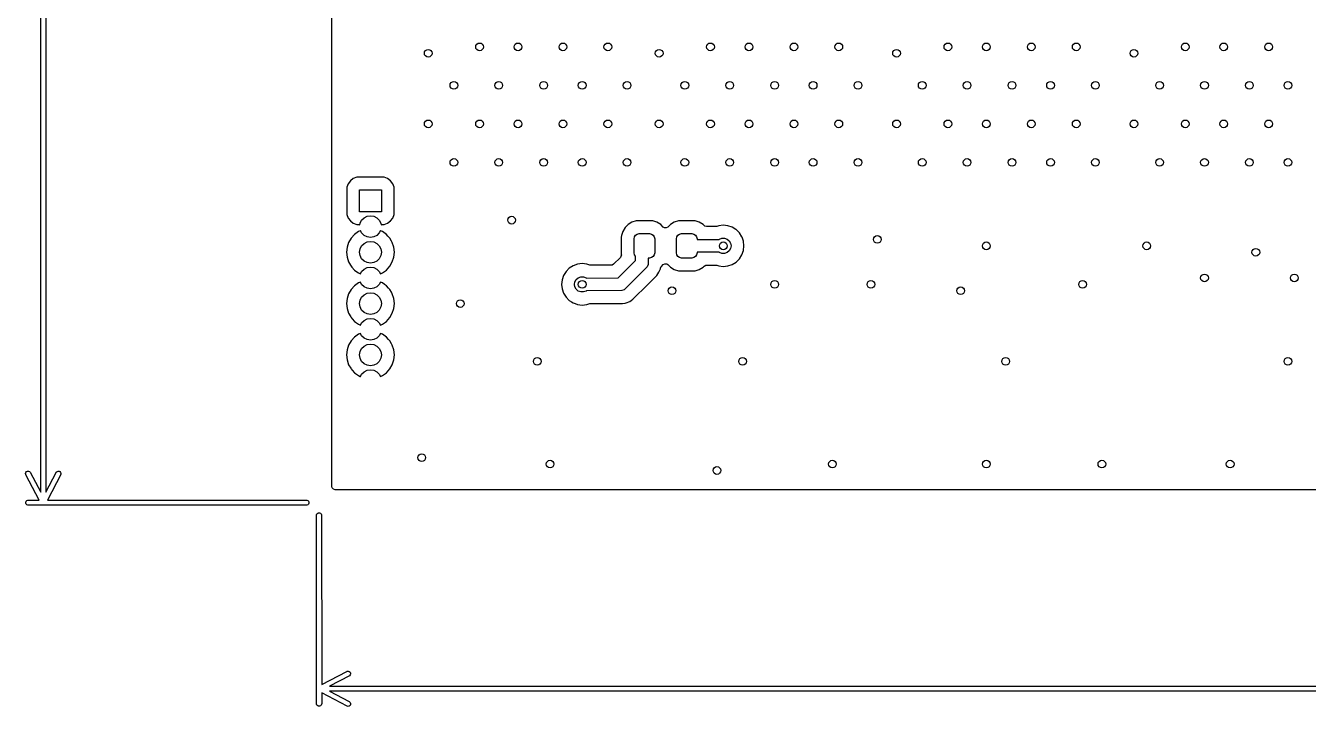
# Model space of a CAD drawing. Extents: x 180 to 322, y -217 to -139.
# Drawn here: x 182.56 to 232.55, y -217.19 to -190.67 of the extents above; entities that cross this region are included whole.
import ezdxf

# ---------------------------------------------------------------- set-up
doc = ezdxf.new("R2010")
doc.units = 0
doc.layers.add('BLACK', color=7, linetype='CONTINUOUS')

msp = doc.modelspace()

# ---------------------------------------------------------------- linework, layer by layer
at = {"layer": 'BLACK', "linetype": 'CONTINUOUS'}
for p, q in [((183.151909, -208.846302), (183.150011, -139.655857)), ((183.34809, -139.653696), (183.349988, -208.844142)), ((194.5005, -203.5), (194.5005, -189)), ((195.131202, -196.832671), (195.080908, -196.967517)), ((195.131206, -196.832664), (195.131202, -196.832671)), ((195.217452, -196.717455), (195.131206, -196.832664)), ((195.217455, -196.717452), (195.217452, -196.717455)), ((195.332664, -196.631206), (195.217455, -196.717452)), ((195.332671, -196.631202), (195.332664, -196.631206)), ((195.467516, -196.580908), (195.332671, -196.631202)), ((195.527123, -196.574501), (195.467516, -196.580908)), ((195.527129, -196.5745), (195.527123, -196.574501)), ((196.472864, -196.5745), (195.527129, -196.5745)), ((196.472873, -196.5745), (196.472864, -196.5745)), ((196.472881, -196.5745), (196.472873, -196.5745)), ((196.472883, -196.574501), (196.472881, -196.5745)), ((196.532483, -196.580908), (196.472883, -196.574501)), ((196.667328, -196.631202), (196.532482, -196.580908)), ((196.532482, -196.580908), (196.532483, -196.580908)), ((196.667335, -196.631206), (196.667328, -196.631202)), ((196.782544, -196.717452), (196.667335, -196.631206)), ((196.782547, -196.717455), (196.782544, -196.717452)), ((196.868793, -196.832664), (196.782547, -196.717455)), ((196.868795, -196.832668), (196.868793, -196.832664)), ((196.868796, -196.832669), (196.868795, -196.832668)), ((196.919091, -196.967517), (196.868796, -196.832669)), ((195.074501, -197.027123), (195.0745, -197.027135)), ((195.0745, -197.027135), (195.0745, -197.97287)), ((195.080908, -196.967517), (195.074501, -197.027116)), ((195.074501, -197.027116), (195.074501, -197.027123)), ((195.575, -197.925), (195.575, -197.075)), ((195.575, -197.075), (196.425, -197.075)), ((196.425, -197.075), (196.425, -197.925)), ((196.925499, -197.027128), (196.919091, -196.967517)), ((196.9255, -197.972873), (196.925499, -197.027128)), ((196.425, -197.925), (195.575, -197.925)), ((195.0745, -197.97287), (195.074501, -197.972876)), ((195.074501, -197.972876), (195.080908, -198.032483)), ((195.080908, -198.032483), (195.131202, -198.167328)), ((195.131202, -198.167328), (195.131206, -198.167335)), ((195.131206, -198.167335), (195.217452, -198.282544)), ((195.217452, -198.282544), (195.217455, -198.282547)), ((195.217455, -198.282547), (195.332664, -198.368793)), ((195.332664, -198.368793), (195.332671, -198.368797)), ((195.332671, -198.368797), (195.467517, -198.419091)), ((195.467517, -198.419091), (195.467516, -198.419091)), ((195.467516, -198.419091), (195.4716, -198.41953)), ((195.4716, -198.41953), (195.527127, -198.4255)), ((195.527127, -198.4255), (195.554561, -198.425499)), ((195.554561, -198.425499), (195.585367, -198.434543)), ((195.585367, -198.434543), (195.595801, -198.368668)), ((195.595801, -198.368668), (195.656168, -198.250191)), ((195.656168, -198.250191), (195.750191, -198.156168)), ((195.750191, -198.156168), (195.868668, -198.095801)), ((195.868668, -198.095801), (196, -198.075)), ((196, -198.075), (196.131332, -198.095801)), ((196.131332, -198.095801), (196.249809, -198.156168)), ((196.249809, -198.156168), (196.343832, -198.250191)), ((196.343832, -198.250191), (196.404199, -198.368668)), ((196.404199, -198.368668), (196.414297, -198.432427)), ((196.414297, -198.432427), (196.445433, -198.425499)), ((196.445433, -198.425499), (196.472872, -198.425499)), ((196.472872, -198.425499), (196.532483, -198.419091)), ((196.532483, -198.419091), (196.667331, -198.368796)), ((196.667331, -198.368796), (196.782546, -198.282546)), ((196.782546, -198.282546), (196.868796, -198.167331)), ((196.868796, -198.167331), (196.919091, -198.032483)), ((196.919091, -198.032483), (196.9255, -197.972873)), ((206.039811, -198.41953), (205.91953, -198.539811)), ((206.185393, -198.331522), (206.039811, -198.41953)), ((206.347807, -198.280913), (206.185393, -198.331522)), ((206.399145, -198.276248), (206.347807, -198.280913)), ((206.418384, -198.2745), (206.399145, -198.276248)), ((206.931616, -198.2745), (206.418384, -198.2745)), ((206.952778, -198.276423), (206.931616, -198.2745)), ((207.002192, -198.280913), (206.952778, -198.276423)), ((207.002194, -198.280913), (207.002192, -198.280913)), ((207.002196, -198.280914), (207.002194, -198.280913)), ((207.164606, -198.331522), (207.002196, -198.280914)), ((207.310188, -198.41953), (207.164606, -198.331522)), ((207.412319, -198.521661), (207.310188, -198.41953)), ((207.68981, -198.419531), (207.587681, -198.521661)), ((207.689811, -198.41953), (207.68981, -198.419531)), ((207.835393, -198.331522), (207.689811, -198.41953)), ((207.997807, -198.280913), (207.835393, -198.331522)), ((208.049145, -198.276248), (207.997807, -198.280913)), ((208.068384, -198.2745), (208.049145, -198.276248)), ((208.581616, -198.2745), (208.068384, -198.2745)), ((208.602778, -198.276423), (208.581616, -198.2745)), ((208.652192, -198.280913), (208.602778, -198.276423)), ((208.652194, -198.280913), (208.652192, -198.280913)), ((208.652196, -198.280914), (208.652194, -198.280913)), ((208.814606, -198.331522), (208.652196, -198.280914)), ((208.960188, -198.41953), (208.814606, -198.331522)), ((208.960188, -198.419531), (208.960188, -198.41953)), ((209.003837, -198.46318), (208.960188, -198.419531)), ((195.377302, -198.808435), (195.247129, -198.953009)), ((195.377305, -198.808433), (195.377302, -198.808435)), ((195.534704, -198.694075), (195.377305, -198.808433)), ((195.534705, -198.694075), (195.534704, -198.694075)), ((195.604998, -198.662778), (195.534705, -198.694075)), ((195.609952, -198.659105), (195.604998, -198.662778)), ((195.656168, -198.749809), (195.609952, -198.659105)), ((195.750191, -198.843832), (195.656168, -198.749809)), ((195.868668, -198.904199), (195.750191, -198.843832)), ((196, -198.925), (195.868668, -198.904199)), ((196.131332, -198.904199), (196, -198.925)), ((196.249809, -198.843832), (196.131332, -198.904199)), ((196.343832, -198.749809), (196.249809, -198.843832)), ((196.390238, -198.658731), (196.343832, -198.749809)), ((196.395, -198.662779), (196.390238, -198.658731)), ((196.465295, -198.694075), (196.395, -198.662779)), ((196.465299, -198.694078), (196.465295, -198.694075)), ((196.622692, -198.808431), (196.465299, -198.694078)), ((196.622693, -198.808432), (196.622692, -198.808431)), ((196.622694, -198.808433), (196.622693, -198.808432)), ((196.622697, -198.808435), (196.622694, -198.808433)), ((196.678295, -198.870184), (196.622697, -198.808435)), ((196.75287, -198.953008), (196.678295, -198.870184)), ((205.780913, -198.847807), (205.7745, -198.918386)), ((205.7745, -198.918386), (205.7745, -199.581614)), ((205.831522, -198.685393), (205.780913, -198.847807)), ((205.91953, -198.539811), (205.831522, -198.685393)), ((206.275, -198.975), (206.290224, -198.898463)), ((206.290224, -198.898463), (206.333579, -198.833579)), ((206.333579, -198.833579), (206.398463, -198.790224)), ((206.398463, -198.790224), (206.475, -198.775)), ((206.475, -198.775), (206.875, -198.775)), ((206.875, -198.775), (206.951537, -198.790224)), ((206.951537, -198.790224), (207.016421, -198.833579)), ((207.016421, -198.833579), (207.059776, -198.898463)), ((207.059776, -198.898463), (207.075, -198.975)), ((207.456666, -198.550162), (207.412319, -198.521661)), ((207.526358, -198.555146), (207.456666, -198.550162)), ((207.587681, -198.521661), (207.526358, -198.555146)), ((207.925, -198.975), (207.940224, -198.898463)), ((207.940224, -198.898463), (207.983579, -198.833579)), ((207.983579, -198.833579), (208.048463, -198.790224)), ((208.048463, -198.790224), (208.125, -198.775)), ((208.125, -198.775), (208.525, -198.775)), ((208.525, -198.775), (208.601537, -198.790224)), ((208.601537, -198.790224), (208.666421, -198.833579)), ((208.666421, -198.833579), (208.709776, -198.898463)), ((208.709776, -198.898463), (208.725, -198.975)), ((209.02448, -198.479815), (209.003837, -198.46318)), ((209.091519, -198.4995), (209.02448, -198.479815)), ((209.450028, -198.4995), (209.091519, -198.4995)), ((209.490983, -198.492542), (209.450028, -198.4995)), ((209.570745, -198.464631), (209.490983, -198.492542)), ((209.57075, -198.46463), (209.570745, -198.464631)), ((209.749996, -198.444435), (209.57075, -198.46463)), ((209.750004, -198.444435), (209.749996, -198.444435)), ((209.929249, -198.46463), (209.750004, -198.444435)), ((209.929254, -198.464631), (209.929249, -198.46463)), ((210.099523, -198.524211), (209.929254, -198.464631)), ((210.243931, -198.614949), (210.099523, -198.524211)), ((210.252262, -198.620184), (210.243931, -198.614949)), ((210.379816, -198.747738), (210.252262, -198.620184)), ((210.475789, -198.900478), (210.379816, -198.747738)), ((210.482055, -198.918386), (210.475789, -198.900478)), ((210.535368, -199.070745), (210.482055, -198.918386)), ((195.089738, -199.306516), (195.069402, -199.5)), ((195.149856, -199.121489), (195.089738, -199.306516)), ((195.149857, -199.121488), (195.149856, -199.121489)), ((195.247129, -198.953009), (195.149857, -199.121488)), ((195.575, -199.5), (195.595801, -199.368668)), ((195.595801, -199.368668), (195.656168, -199.250191)), ((195.656168, -199.250191), (195.750191, -199.156168)), ((195.750191, -199.156168), (195.868668, -199.095801)), ((195.868668, -199.095801), (196, -199.075)), ((196, -199.075), (196.131332, -199.095801)), ((196.131332, -199.095801), (196.249809, -199.156168)), ((196.249809, -199.156168), (196.343832, -199.250191)), ((196.343832, -199.250191), (196.404199, -199.368668)), ((196.404199, -199.368668), (196.425, -199.5)), ((196.816202, -199.062703), (196.75287, -198.953008)), ((196.850142, -199.121488), (196.816202, -199.062703)), ((196.850143, -199.121489), (196.850142, -199.121488)), ((196.850143, -199.121491), (196.850143, -199.121489)), ((196.850144, -199.121492), (196.850143, -199.121491)), ((196.910262, -199.306518), (196.850144, -199.121492)), ((196.930598, -199.5), (196.910262, -199.306518)), ((206.275, -199.525), (206.275, -198.975)), ((207.075, -198.975), (207.075, -199.525)), ((207.925, -199.525), (207.925, -198.975)), ((208.725, -198.975), (208.725, -199.003341)), ((208.725, -199.003341), (209.58768, -199.000529)), ((209.58768, -199.000529), (209.6, -198.990192)), ((209.6, -198.990192), (209.697906, -198.954558)), ((209.697906, -198.954558), (209.802094, -198.954558)), ((209.802094, -198.954558), (209.9, -198.990192)), ((209.9, -198.990192), (209.979813, -199.057164)), ((209.979813, -199.057164), (210.031908, -199.147394)), ((210.031908, -199.352606), (209.979813, -199.442836)), ((210.031908, -199.147394), (210.05, -199.25)), ((210.05, -199.25), (210.031908, -199.352606)), ((210.475789, -199.599522), (210.535368, -199.429255)), ((210.535369, -199.07075), (210.535368, -199.070745)), ((210.535368, -199.429255), (210.535369, -199.429249)), ((210.555565, -199.249996), (210.535369, -199.07075)), ((210.535369, -199.429249), (210.555565, -199.250003)), ((210.555565, -199.250003), (210.555565, -199.249996)), ((195.069402, -199.5), (195.089738, -199.693483)), ((195.089738, -199.693483), (195.149856, -199.87851)), ((195.149856, -199.87851), (195.149857, -199.878511)), ((195.149857, -199.878511), (195.221305, -200.002262)), ((195.595801, -199.631332), (195.575, -199.5)), ((195.656168, -199.749809), (195.595801, -199.631332)), ((195.750191, -199.843832), (195.656168, -199.749809)), ((195.868668, -199.904199), (195.750191, -199.843832)), ((196, -199.925), (195.868668, -199.904199)), ((196.131332, -199.904199), (196, -199.925)), ((196.249809, -199.843832), (196.131332, -199.904199)), ((196.343832, -199.749809), (196.249809, -199.843832)), ((196.404199, -199.631332), (196.343832, -199.749809)), ((196.425, -199.5), (196.404199, -199.631332)), ((196.75287, -200.046992), (196.850144, -199.878508)), ((196.850144, -199.878508), (196.910262, -199.693482)), ((196.910262, -199.693482), (196.930598, -199.5)), ((205.740308, -199.698323), (205.475451, -199.963181)), ((205.652064, -200.500303), (206.328771, -199.818225)), ((205.762581, -199.667967), (205.740308, -199.698323)), ((205.776118, -199.599421), (205.762581, -199.667967)), ((205.7745, -199.581614), (205.776118, -199.599421)), ((206.290224, -199.601537), (206.275, -199.525)), ((206.327705, -199.657631), (206.290224, -199.601537)), ((206.328771, -199.818225), (206.327705, -199.657631)), ((206.825, -199.925), (206.820196, -199.973773)), ((206.875, -199.725), (206.823673, -199.725)), ((206.823673, -199.725), (206.825, -199.925)), ((206.951537, -199.709776), (206.875, -199.725)), ((207.016421, -199.666421), (206.951537, -199.709776)), ((207.059776, -199.601537), (207.016421, -199.666421)), ((207.075, -199.525), (207.059776, -199.601537)), ((207.940224, -199.601537), (207.925, -199.525)), ((207.983579, -199.666421), (207.940224, -199.601537)), ((208.048463, -199.709776), (207.983579, -199.666421)), ((208.125, -199.725), (208.048463, -199.709776)), ((208.525, -199.725), (208.125, -199.725)), ((208.601537, -199.709776), (208.525, -199.725)), ((208.666421, -199.666421), (208.601537, -199.709776)), ((208.709776, -199.601537), (208.666421, -199.666421)), ((208.725, -199.525), (208.709776, -199.601537)), ((209.583422, -199.495897), (208.725, -199.498696)), ((208.725, -199.498696), (208.725, -199.525)), ((209.6, -199.509808), (209.583422, -199.495897)), ((209.697906, -199.545442), (209.6, -199.509808)), ((209.802094, -199.545442), (209.697906, -199.545442)), ((209.9, -199.509808), (209.802094, -199.545442)), ((209.979813, -199.442836), (209.9, -199.509808)), ((210.099522, -199.975789), (210.252262, -199.879816)), ((210.252262, -199.879816), (210.379816, -199.752262)), ((210.379816, -199.752262), (210.475789, -199.599522)), ((195.221305, -200.002262), (195.24713, -200.046992)), ((195.24713, -200.046992), (195.277272, -200.080468)), ((195.277272, -200.080468), (195.377302, -200.191564)), ((195.377302, -200.191564), (195.377305, -200.191566)), ((195.377305, -200.191566), (195.377308, -200.191569)), ((195.377308, -200.191569), (195.467996, -200.257458)), ((195.467996, -200.257458), (195.534702, -200.305923)), ((195.534702, -200.305923), (195.610562, -200.339697)), ((195.610562, -200.339697), (195.656168, -200.250191)), ((195.656168, -200.250191), (195.750191, -200.156168)), ((195.750191, -200.156168), (195.868668, -200.095801)), ((195.868668, -200.095801), (196, -200.075)), ((196, -200.075), (196.131332, -200.095801)), ((196.131332, -200.095801), (196.249809, -200.156168)), ((196.249809, -200.156168), (196.343832, -200.250191)), ((196.343832, -200.250191), (196.389437, -200.339697)), ((196.389437, -200.339697), (196.465299, -200.305922)), ((196.465299, -200.305922), (196.622692, -200.191569)), ((196.622692, -200.191569), (196.75287, -200.046992)), ((203.524211, -200.400476), (203.464631, -200.570745)), ((203.620184, -200.247737), (203.524211, -200.400476)), ((203.747737, -200.120184), (203.620184, -200.247737)), ((203.900476, -200.024211), (203.747737, -200.120184)), ((204.070745, -199.964631), (203.900476, -200.024211)), ((204.07075, -199.96463), (204.070745, -199.964631)), ((204.249996, -199.944435), (204.07075, -199.96463)), ((204.250004, -199.944435), (204.249996, -199.944435)), ((204.429249, -199.96463), (204.250004, -199.944435)), ((204.429254, -199.964631), (204.429249, -199.96463)), ((204.509017, -199.992542), (204.429254, -199.964631)), ((204.549972, -199.9995), (204.509017, -199.992542)), ((205.38777, -199.9995), (204.549972, -199.9995)), ((205.414128, -199.996666), (205.38777, -199.9995)), ((205.475451, -199.963181), (205.414128, -199.996666)), ((206.782741, -200.064018), (205.926777, -200.926777)), ((206.782867, -200.063893), (206.782741, -200.064018)), ((206.820196, -199.973773), (206.782867, -200.063893)), ((206.811364, -200.750003), (207.157951, -200.403416)), ((207.157951, -200.403416), (207.240084, -200.280495)), ((207.240084, -200.280495), (207.296658, -200.143913)), ((207.296658, -200.143913), (207.301713, -200.118497)), ((207.301713, -200.118497), (207.334096, -200.056589)), ((207.334096, -200.056589), (207.335595, -200.055061)), ((207.335595, -200.055061), (207.412319, -199.978338)), ((207.412319, -199.978338), (207.473643, -199.944854)), ((207.473643, -199.944854), (207.543334, -199.949839)), ((207.543334, -199.949839), (207.587681, -199.978339)), ((207.587681, -199.978339), (207.689811, -200.080469)), ((207.689811, -200.080469), (207.689813, -200.08047)), ((207.689813, -200.08047), (207.689815, -200.080472)), ((207.689815, -200.080472), (207.835394, -200.168478)), ((207.835394, -200.168478), (207.997804, -200.219086)), ((207.997804, -200.219086), (208.068384, -200.2255)), ((208.068384, -200.2255), (208.068387, -200.2255)), ((208.068387, -200.2255), (208.581613, -200.2255)), ((208.581613, -200.2255), (208.581616, -200.2255)), ((208.581616, -200.2255), (208.652196, -200.219086)), ((208.652196, -200.219086), (208.814606, -200.168478)), ((208.814606, -200.168478), (208.960185, -200.080472)), ((208.960185, -200.080472), (209.003837, -200.03682)), ((209.003837, -200.03682), (209.06516, -200.003334)), ((209.06516, -200.003334), (209.091519, -200.0005)), ((209.091519, -200.0005), (209.450028, -200.0005)), ((209.450028, -200.0005), (209.490982, -200.007457)), ((209.490982, -200.007457), (209.53199, -200.021807)), ((209.53199, -200.021807), (209.570745, -200.035368)), ((209.570745, -200.035368), (209.57075, -200.035369)), ((209.57075, -200.035369), (209.749996, -200.055565)), ((209.749996, -200.055565), (209.75, -200.055565)), ((209.75, -200.055565), (209.750004, -200.055565)), ((209.750004, -200.055565), (209.929249, -200.035369)), ((209.929249, -200.035369), (209.929252, -200.035368)), ((209.929252, -200.035368), (209.929255, -200.035368)), ((209.929255, -200.035368), (210.099522, -199.975789)), ((195.377302, -200.808435), (195.247129, -200.953009)), ((195.377305, -200.808433), (195.377302, -200.808435)), ((195.534702, -200.694076), (195.377305, -200.808433)), ((195.610561, -200.660301), (195.534702, -200.694076)), ((195.656168, -200.749809), (195.610561, -200.660301)), ((195.750191, -200.843832), (195.656168, -200.749809)), ((195.868668, -200.904199), (195.750191, -200.843832)), ((196, -200.925), (195.868668, -200.904199)), ((196.131332, -200.904199), (196, -200.925)), ((196.249809, -200.843832), (196.131332, -200.904199)), ((196.343832, -200.749809), (196.249809, -200.843832)), ((196.389437, -200.660302), (196.343832, -200.749809)), ((196.465299, -200.694078), (196.389437, -200.660302)), ((196.542273, -200.750003), (196.465299, -200.694078)), ((196.622692, -200.808431), (196.542273, -200.750003)), ((196.622693, -200.808432), (196.622692, -200.808431)), ((196.622694, -200.808433), (196.622693, -200.808432)), ((196.622697, -200.808435), (196.622694, -200.808433)), ((196.701882, -200.896381), (196.622697, -200.808435)), ((196.75287, -200.953008), (196.701882, -200.896381)), ((203.46463, -200.57075), (203.444435, -200.749996)), ((203.444435, -200.749996), (203.444435, -200.750003)), ((203.444435, -200.750003), (203.46463, -200.929249)), ((203.464631, -200.570745), (203.46463, -200.57075)), ((203.95, -200.75), (203.968092, -200.647394)), ((203.968092, -200.852606), (203.95, -200.75)), ((203.968092, -200.647394), (204.020187, -200.557164)), ((204.020187, -200.942836), (203.968092, -200.852606)), ((204.020187, -200.557164), (204.1, -200.490192)), ((204.1, -200.490192), (204.197906, -200.454558)), ((204.197906, -200.454558), (204.302094, -200.454558)), ((204.302094, -200.454558), (204.4, -200.490192)), ((204.4, -200.490192), (204.416617, -200.504135)), ((204.416617, -200.504135), (205.652064, -200.500303)), ((205.926777, -200.926777), (205.888897, -200.957862)), ((206.228416, -201.332952), (206.811364, -200.750003)), ((195.089738, -201.306516), (195.069402, -201.5)), ((195.149856, -201.121489), (195.089738, -201.306516)), ((195.149857, -201.121488), (195.149856, -201.121489)), ((195.247129, -200.953009), (195.149857, -201.121488)), ((195.575, -201.5), (195.595801, -201.368668)), ((195.595801, -201.368668), (195.656168, -201.250191)), ((195.656168, -201.250191), (195.750191, -201.156168)), ((195.750191, -201.156168), (195.868668, -201.095801)), ((195.868668, -201.095801), (196, -201.075)), ((196, -201.075), (196.131332, -201.095801)), ((196.131332, -201.095801), (196.249809, -201.156168)), ((196.249809, -201.156168), (196.343832, -201.250191)), ((196.343832, -201.250191), (196.404199, -201.368668)), ((196.404199, -201.368668), (196.425, -201.5)), ((196.813521, -201.058059), (196.75287, -200.953008)), ((196.850142, -201.121488), (196.813521, -201.058059)), ((196.850143, -201.121489), (196.850142, -201.121488)), ((196.850143, -201.121491), (196.850143, -201.121489)), ((196.850144, -201.121492), (196.850143, -201.121491)), ((196.910262, -201.306518), (196.850144, -201.121492)), ((196.930598, -201.5), (196.910262, -201.306518)), ((203.46463, -200.929249), (203.464631, -200.929254)), ((203.464631, -200.929254), (203.524211, -201.099523)), ((203.524211, -201.099523), (203.620184, -201.252262)), ((203.620184, -201.252262), (203.747738, -201.379816)), ((203.747738, -201.379816), (203.83808, -201.436582)), ((204.1, -201.009808), (204.020187, -200.942836)), ((204.197906, -201.045442), (204.1, -201.009808)), ((204.302094, -201.045442), (204.197906, -201.045442)), ((204.4, -201.009808), (204.302094, -201.045442)), ((204.412288, -200.999496), (204.4, -201.009808)), ((205.798773, -200.995196), (204.412288, -200.999496)), ((205.888893, -200.957867), (205.798773, -200.995196)), ((205.888897, -200.957862), (205.888893, -200.957867)), ((205.968913, -201.471658), (206.105495, -201.415084)), ((206.105495, -201.415084), (206.158277, -201.379816)), ((206.158277, -201.379816), (206.228416, -201.332952)), ((195.069402, -201.5), (195.089738, -201.693483)), ((195.089738, -201.693483), (195.149856, -201.87851)), ((195.149856, -201.87851), (195.149857, -201.878511)), ((195.149857, -201.878511), (195.230159, -202.017597)), ((195.595801, -201.631332), (195.575, -201.5)), ((195.656168, -201.749809), (195.595801, -201.631332)), ((195.750191, -201.843832), (195.656168, -201.749809)), ((195.868668, -201.904199), (195.750191, -201.843832)), ((196, -201.925), (195.868668, -201.904199)), ((196.131332, -201.904199), (196, -201.925)), ((196.249809, -201.843832), (196.131332, -201.904199)), ((196.343832, -201.749809), (196.249809, -201.843832)), ((196.404199, -201.631332), (196.343832, -201.749809)), ((196.425, -201.5), (196.404199, -201.631332)), ((196.75287, -202.046992), (196.850144, -201.878508)), ((196.850144, -201.878508), (196.910262, -201.693482)), ((196.910262, -201.693482), (196.930598, -201.5)), ((203.83808, -201.436582), (203.893903, -201.471658)), ((203.893903, -201.471658), (203.900478, -201.475789)), ((203.900478, -201.475789), (203.971098, -201.5005)), ((203.971098, -201.5005), (204.070745, -201.535368)), ((204.070745, -201.535368), (204.07075, -201.535369)), ((204.07075, -201.535369), (204.249996, -201.555565)), ((204.249996, -201.555565), (204.25, -201.555565)), ((204.25, -201.555565), (204.250004, -201.555565)), ((204.250004, -201.555565), (204.429249, -201.535369)), ((204.429249, -201.535369), (204.429252, -201.535368)), ((204.429252, -201.535368), (204.429255, -201.535368)), ((204.429255, -201.535368), (204.509017, -201.507457)), ((204.509017, -201.507457), (204.549972, -201.5005)), ((204.549972, -201.5005), (205.82392, -201.5005)), ((205.82392, -201.5005), (205.921462, -201.481096)), ((205.921462, -201.481096), (205.968913, -201.471658)), ((195.230159, -202.017597), (195.24713, -202.046992)), ((195.24713, -202.046992), (195.292476, -202.097354)), ((195.292476, -202.097354), (195.377302, -202.191564)), ((195.377302, -202.191564), (195.377305, -202.191566)), ((195.377305, -202.191566), (195.377308, -202.191569)), ((195.377308, -202.191569), (195.495352, -202.277333)), ((195.495352, -202.277333), (195.534702, -202.305923)), ((195.534702, -202.305923), (195.610562, -202.339697)), ((195.610562, -202.339697), (195.656168, -202.250191)), ((195.656168, -202.250191), (195.750191, -202.156168)), ((195.750191, -202.156168), (195.868668, -202.095801)), ((195.868668, -202.095801), (196, -202.075)), ((196, -202.075), (196.131332, -202.095801)), ((196.131332, -202.095801), (196.249809, -202.156168)), ((196.249809, -202.156168), (196.343832, -202.250191)), ((196.343832, -202.250191), (196.389437, -202.339697)), ((196.389437, -202.339697), (196.465299, -202.305922)), ((196.465299, -202.305922), (196.622692, -202.191569)), ((196.622692, -202.191569), (196.75287, -202.046992)), ((195.377302, -202.808435), (195.247129, -202.953009)), ((195.377305, -202.808433), (195.377302, -202.808435)), ((195.534702, -202.694076), (195.377305, -202.808433)), ((195.610561, -202.660301), (195.534702, -202.694076)), ((195.656168, -202.749809), (195.610561, -202.660301)), ((195.750191, -202.843832), (195.656168, -202.749809)), ((195.868668, -202.904199), (195.750191, -202.843832)), ((196, -202.925), (195.868668, -202.904199)), ((196.131332, -202.904199), (196, -202.925)), ((196.249809, -202.843832), (196.131332, -202.904199)), ((196.343832, -202.749809), (196.249809, -202.843832)), ((196.389437, -202.660302), (196.343832, -202.749809)), ((196.465299, -202.694078), (196.389437, -202.660302)), ((196.622692, -202.808431), (196.465299, -202.694078)), ((196.622693, -202.808432), (196.622692, -202.808431)), ((196.622694, -202.808433), (196.622693, -202.808432)), ((196.622697, -202.808435), (196.622694, -202.808433)), ((196.701882, -202.896381), (196.622697, -202.808435)), ((196.75287, -202.953008), (196.701882, -202.896381)), ((195.089738, -203.306516), (195.069402, -203.5)), ((195.149856, -203.121489), (195.089738, -203.306516)), ((195.149857, -203.121488), (195.149856, -203.121489)), ((195.247129, -202.953009), (195.149857, -203.121488)), ((195.575, -203.5), (195.595801, -203.368668)), ((195.595801, -203.368668), (195.656168, -203.250191)), ((195.656168, -203.250191), (195.750191, -203.156168)), ((195.750191, -203.156168), (195.868668, -203.095801)), ((195.868668, -203.095801), (196, -203.075)), ((196, -203.075), (196.131332, -203.095801)), ((196.131332, -203.095801), (196.249809, -203.156168)), ((196.249809, -203.156168), (196.343832, -203.250191)), ((196.343832, -203.250191), (196.404199, -203.368668)), ((196.404199, -203.368668), (196.425, -203.5)), ((196.816202, -203.062703), (196.75287, -202.953008)), ((196.850142, -203.121488), (196.816202, -203.062703)), ((196.850143, -203.121489), (196.850142, -203.121488)), ((196.850143, -203.121491), (196.850143, -203.121489)), ((196.850144, -203.121492), (196.850143, -203.121491)), ((196.910262, -203.306518), (196.850144, -203.121492)), ((196.930598, -203.5), (196.910262, -203.306518)), ((194.5005, -208.6255), (194.5005, -203.5)), ((195.069402, -203.5), (195.089738, -203.693483)), ((195.089738, -203.693483), (195.149856, -203.87851)), ((195.149856, -203.87851), (195.149857, -203.878511)), ((195.149857, -203.878511), (195.230159, -204.017597)), ((195.595801, -203.631332), (195.575, -203.5)), ((195.656168, -203.749809), (195.595801, -203.631332)), ((195.750191, -203.843832), (195.656168, -203.749809)), ((195.868668, -203.904199), (195.750191, -203.843832)), ((196, -203.925), (195.868668, -203.904199)), ((196.131332, -203.904199), (196, -203.925)), ((196.249809, -203.843832), (196.131332, -203.904199)), ((196.343832, -203.749809), (196.249809, -203.843832)), ((196.404199, -203.631332), (196.343832, -203.749809)), ((196.425, -203.5), (196.404199, -203.631332)), ((196.75287, -204.046992), (196.850144, -203.878508)), ((196.850144, -203.878508), (196.910262, -203.693482)), ((196.910262, -203.693482), (196.930598, -203.5)), ((195.230159, -204.017597), (195.24713, -204.046992)), ((195.24713, -204.046992), (195.292476, -204.097354)), ((195.292476, -204.097354), (195.377302, -204.191564)), ((195.377302, -204.191564), (195.377305, -204.191566)), ((195.377305, -204.191566), (195.377308, -204.191569)), ((195.377308, -204.191569), (195.495352, -204.277333)), ((195.495352, -204.277333), (195.534702, -204.305923)), ((195.534702, -204.305923), (195.602926, -204.336297)), ((195.602926, -204.336297), (195.610562, -204.339696)), ((195.610562, -204.339696), (195.656168, -204.250191)), ((195.656168, -204.250191), (195.750191, -204.156168)), ((195.750191, -204.156168), (195.868668, -204.095801)), ((195.868668, -204.095801), (196, -204.075)), ((196, -204.075), (196.131332, -204.095801)), ((196.131332, -204.095801), (196.249809, -204.156168)), ((196.249809, -204.156168), (196.343832, -204.250191)), ((196.343832, -204.250191), (196.389437, -204.339697)), ((196.389437, -204.339697), (196.465299, -204.305922)), ((196.465299, -204.305922), (196.622692, -204.191569)), ((196.622692, -204.191569), (196.75287, -204.046992)), ((182.564173, -208.112609), (182.575906, -208.075397)), ((182.567574, -208.151479), (182.564173, -208.112609)), ((182.574878, -208.169671), (182.567574, -208.151479)), ((183.088025, -209.151842), (182.574878, -208.169671)), ((182.575906, -208.075397), (182.600986, -208.045507)), ((182.600986, -208.045507), (182.635596, -208.027491)), ((182.635596, -208.027491), (182.674466, -208.02409)), ((182.674466, -208.02409), (182.711678, -208.035823)), ((182.711678, -208.035823), (182.741568, -208.060903)), ((182.741568, -208.060903), (183.151909, -208.846302)), ((183.349988, -208.844142), (183.74772, -208.077321)), ((183.932426, -208.151479), (183.413592, -209.151784)), ((183.74772, -208.077321), (183.758432, -208.060904)), ((183.758432, -208.060904), (183.788322, -208.035824)), ((183.788322, -208.035824), (183.825534, -208.024091)), ((183.825534, -208.024091), (183.864404, -208.027491)), ((183.864404, -208.027491), (183.899013, -208.045507)), ((183.899013, -208.045507), (183.924094, -208.075397)), ((183.924094, -208.075397), (183.935827, -208.11261)), ((183.935827, -208.11261), (183.932426, -208.151479)), ((194.511706, -208.677011), (194.5005, -208.6255)), ((194.557461, -208.729815), (194.511706, -208.677011)), ((194.6245, -208.7495), (194.557461, -208.729815)), ((304.250994, -208.7495), (194.6245, -208.7495)), ((182.565501, -209.230491), (182.580433, -209.194443)), ((182.565501, -209.269509), (182.565501, -209.230491)), ((182.580433, -209.305557), (182.565501, -209.269509)), ((182.580433, -209.194443), (182.608023, -209.166853)), ((182.608023, -209.333147), (182.580433, -209.305557)), ((182.608023, -209.166853), (182.644071, -209.151921)), ((182.644071, -209.348079), (182.608023, -209.333147)), ((182.644071, -209.151921), (183.088025, -209.151842)), ((182.66358, -209.35), (182.644071, -209.348079)), ((193.519509, -209.348079), (182.66358, -209.35)), ((183.413592, -209.151784), (193.5, -209.15)), ((193.5, -209.15), (193.519509, -209.151921)), ((193.519509, -209.151921), (193.555557, -209.166853)), ((193.555557, -209.333147), (193.519509, -209.348079)), ((193.555557, -209.166853), (193.583147, -209.194443)), ((193.583147, -209.305557), (193.555557, -209.333147)), ((193.583147, -209.194443), (193.598079, -209.230491)), ((193.598079, -209.269509), (193.583147, -209.305557)), ((193.598079, -209.230491), (193.598079, -209.269509)), ((193.9, -209.75), (193.901921, -209.730491)), ((193.901758, -216.485417), (193.9, -209.75)), ((193.901921, -209.730491), (193.916853, -209.694443)), ((193.916853, -209.694443), (193.944443, -209.666853)), ((193.944443, -209.666853), (193.980491, -209.651921)), ((193.980491, -209.651921), (194.019509, -209.651921)), ((194.019509, -209.651921), (194.055557, -209.666853)), ((194.055557, -209.666853), (194.083147, -209.694443)), ((194.083147, -209.694443), (194.098079, -209.730491)), ((194.098079, -209.730491), (194.099804, -216.337163)), ((194.099804, -216.337163), (195.080329, -215.824877)), ((195.080329, -215.824877), (195.098521, -215.817573)), ((195.098521, -215.817573), (195.13739, -215.814172)), ((195.13739, -215.814172), (195.174603, -215.825905)), ((195.174603, -215.825905), (195.204493, -215.850986)), ((195.204493, -215.850986), (195.222509, -215.885595)), ((195.222509, -215.885595), (195.225909, -215.924465)), ((195.189096, -215.991567), (194.403686, -216.401913)), ((194.403686, -216.401913), (321.094133, -216.400005)), ((195.214176, -215.961677), (195.189096, -215.991567)), ((195.225909, -215.924465), (195.214176, -215.961677)), ((193.900594, -216.489112), (193.901758, -216.485417)), ((193.901546, -216.499999), (193.900594, -216.489112)), ((193.900594, -216.510886), (193.901546, -216.499999)), ((193.901766, -216.514604), (193.900594, -216.510886)), ((193.901921, -217.105928), (193.901766, -216.514604)), ((195.098521, -217.182425), (194.099889, -216.66446)), ((194.099889, -216.66446), (194.1, -217.086419)), ((321.096312, -216.598084), (194.405866, -216.599992)), ((194.405866, -216.599992), (195.172679, -216.997719)), ((193.916853, -217.141976), (193.901921, -217.105928)), ((193.944443, -217.169566), (193.916853, -217.141976)), ((193.980491, -217.184498), (193.944443, -217.169566)), ((194.019509, -217.184498), (193.980491, -217.184498)), ((194.055557, -217.169566), (194.019509, -217.184498)), ((194.083147, -217.141976), (194.055557, -217.169566)), ((194.098079, -217.105928), (194.083147, -217.141976)), ((194.1, -217.086419), (194.098079, -217.105928)), ((195.13739, -217.185826), (195.098521, -217.182425)), ((195.174603, -217.174093), (195.13739, -217.185826)), ((195.172679, -216.997719), (195.189096, -217.008431)), ((195.204493, -217.149012), (195.174603, -217.174093)), ((195.189096, -217.008431), (195.214176, -217.038321)), ((195.222509, -217.114403), (195.204493, -217.149012)), ((195.214176, -217.038321), (195.225909, -217.075533)), ((195.225909, -217.075533), (195.222509, -217.114403))]:
    msp.add_line(p, q, dxfattribs=at)
at = {"layer": 'BLACK'}
for centre in [(200.25, -191.5), (201.75, -191.5), (203.5, -191.5), (205.25, -191.5), (209.25, -191.5), (210.75, -191.5), (212.5, -191.5), (214.25, -191.5), (218.5, -191.5), (220, -191.5), (221.75, -191.5), (223.5, -191.5), (227.75, -191.5), (229.25, -191.5), (231, -191.5), (198.25, -191.75), (207.25, -191.75), (216.5, -191.75), (225.75, -191.75), (199.25, -193), (201, -193), (202.75, -193), (204.25, -193), (206, -193), (208.25, -193), (210, -193), (211.75, -193), (213.25, -193), (215, -193), (217.5, -193), (219.25, -193), (221, -193), (222.5, -193), (224.25, -193), (226.75, -193), (228.5, -193), (230.25, -193), (231.75, -193), (198.25, -194.5), (200.25, -194.5), (201.75, -194.5), (203.5, -194.5), (205.25, -194.5), (207.25, -194.5), (209.25, -194.5), (210.75, -194.5), (212.5, -194.5), (214.25, -194.5), (216.5, -194.5), (218.5, -194.5), (220, -194.5), (221.75, -194.5), (223.5, -194.5), (225.75, -194.5), (227.75, -194.5), (229.25, -194.5), (231, -194.5), (199.25, -196), (201, -196), (202.75, -196), (204.25, -196), (206, -196), (208.25, -196), (210, -196), (211.75, -196), (213.25, -196), (215, -196), (217.5, -196), (219.25, -196), (221, -196), (222.5, -196), (224.25, -196), (226.75, -196), (228.5, -196), (230.25, -196), (231.75, -196), (201.5, -198.25), (215.75, -199), (209.75, -199.25), (220, -199.25), (226.25, -199.25), (230.5, -199.5), (228.5, -200.5), (232, -200.5), (204.25, -200.75), (207.75, -201), (211.75, -200.75), (215.5, -200.75), (219, -201), (223.75, -200.75), (199.5, -201.5), (202.5, -203.75), (210.5, -203.75), (220.75, -203.75), (231.75, -203.75), (198, -207.5), (203, -207.75), (209.5, -208), (214, -207.75), (220, -207.75), (224.5, -207.75), (229.5, -207.75)]:
    msp.add_circle(centre, 0.15, dxfattribs=at)

doc.saveas('drawing.dxf')
